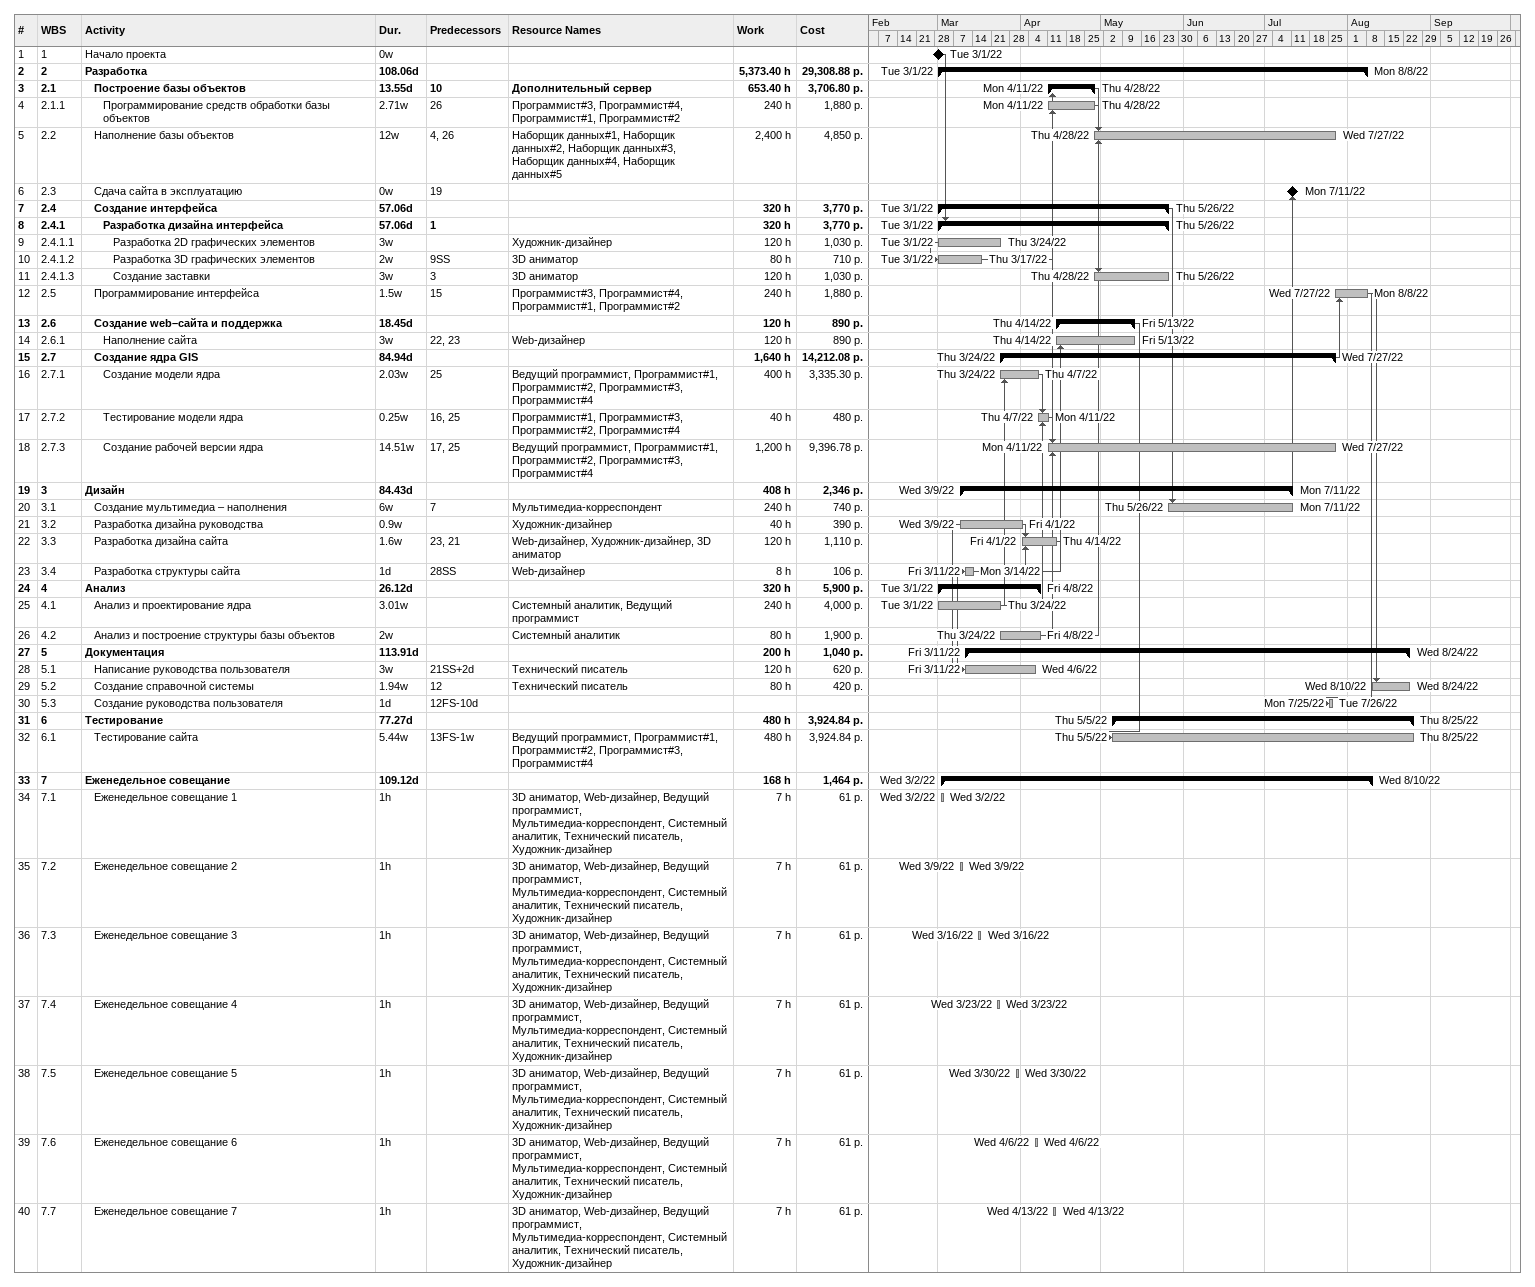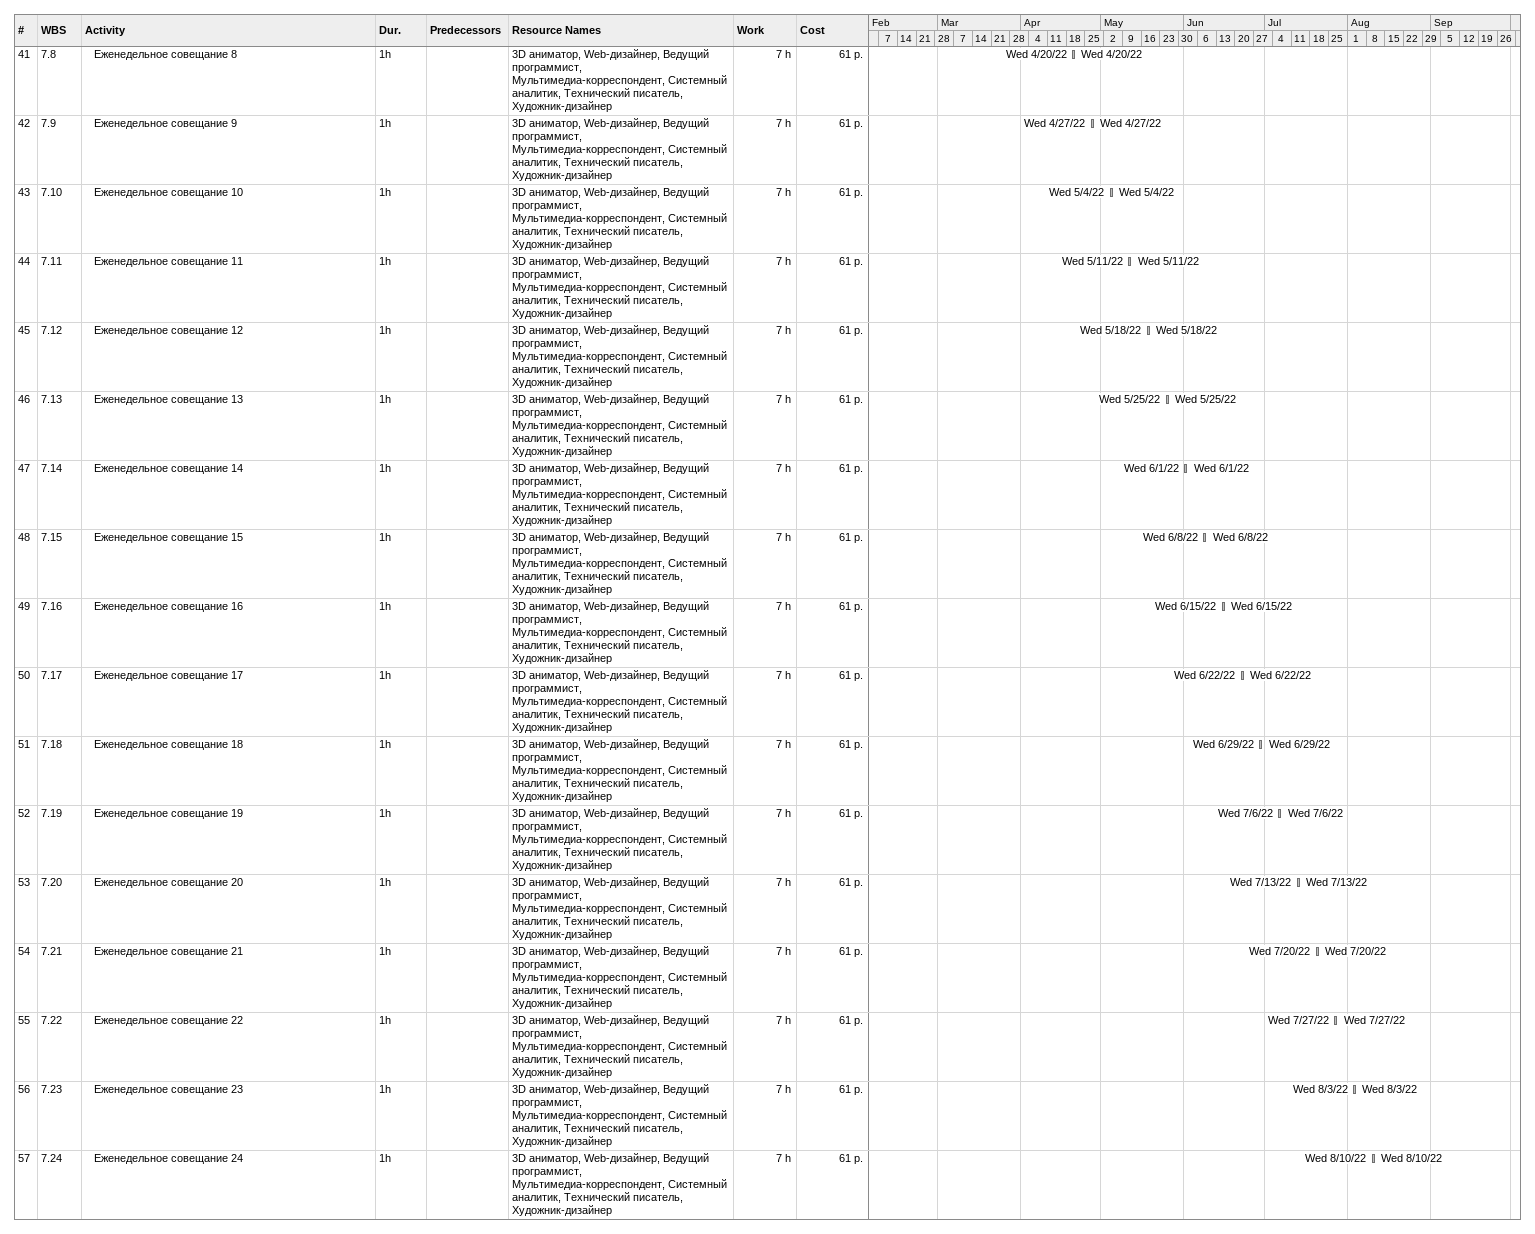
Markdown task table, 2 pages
| ID | WBS | Task | Duration | Start | Finish | Predecessors | Resources | Work (h) | Cost (p.) |
|---|---|---|---|---|---|---|---|---|---|
| 1 | 1 | Начало проекта | 0w | 2022-03-01 | 2022-03-01 |  |  |  |  |
| 2 | 2 | **Разработка** | 108.06d | 2022-03-01 | 2022-08-08 |  |  | 5373.40 | 29308.88 |
| 3 | 2.1 | **Построение базы объектов** | 13.55d | 2022-04-11 | 2022-04-28 | 10 | Дополнительный сервер | 653.40 | 3706.80 |
| 4 | 2.1.1 | Программирование средств обработки базы объектов | 2.71w | 2022-04-11 | 2022-04-28 | 26 | Программист#3, Программист#4, Программист#1, Программист#2 | 240 | 1880 |
| 5 | 2.2 | Наполнение базы объектов | 12w | 2022-04-28 | 2022-07-27 | 4, 26 | Наборщик данных#1, Наборщик данных#2, Наборщик данных#3, Наборщик данных#4, Наборщик данных#5 | 2400 | 4850 |
| 6 | 2.3 | Сдача сайта в эксплуатацию | 0w | 2022-07-11 | 2022-07-11 | 19 |  |  |  |
| 7 | 2.4 | **Создание интерфейса** | 57.06d | 2022-03-01 | 2022-05-26 |  |  | 320 | 3770 |
| 8 | 2.4.1 | **Разработка дизайна интерфейса** | 57.06d | 2022-03-01 | 2022-05-26 | 1 |  | 320 | 3770 |
| 9 | 2.4.1.1 | Разработка 2D графических элементов | 3w | 2022-03-01 | 2022-03-24 |  | Художник-дизайнер | 120 | 1030 |
| 10 | 2.4.1.2 | Разработка 3D графических элементов | 2w | 2022-03-01 | 2022-03-17 | 9SS | 3D аниматор | 80 | 710 |
| 11 | 2.4.1.3 | Создание заставки | 3w | 2022-04-28 | 2022-05-26 | 3 | 3D аниматор | 120 | 1030 |
| 12 | 2.5 | Программирование интерфейса | 1.5w | 2022-07-27 | 2022-08-08 | 15 | Программист#3, Программист#4, Программист#1, Программист#2 | 240 | 1880 |
| 13 | 2.6 | **Создание web–сайта и поддержка** | 18.45d | 2022-04-14 | 2022-05-13 |  |  | 120 | 890 |
| 14 | 2.6.1 | Наполнение сайта | 3w | 2022-04-14 | 2022-05-13 | 22, 23 | Web-дизайнер | 120 | 890 |
| 15 | 2.7 | **Создание ядра GIS** | 84.94d | 2022-03-24 | 2022-07-27 |  |  | 1640 | 14212.08 |
| 16 | 2.7.1 | Создание модели ядра | 2.03w | 2022-03-24 | 2022-04-07 | 25 | Ведущий программист, Программист#1, Программист#2, Программист#3, Программист#4 | 400 | 3335.30 |
| 17 | 2.7.2 | Тестирование модели ядра | 0.25w | 2022-04-07 | 2022-04-11 | 16, 25 | Программист#1, Программист#3, Программист#2, Программист#4 | 40 | 480 |
| 18 | 2.7.3 | Создание рабочей версии ядра | 14.51w | 2022-04-11 | 2022-07-27 | 17, 25 | Ведущий программист, Программист#1, Программист#2, Программист#3, Программист#4 | 1200 | 9396.78 |
| 19 | 3 | **Дизайн** | 84.43d | 2022-03-09 | 2022-07-11 |  |  | 408 | 2346 |
| 20 | 3.1 | Создание мультимедиа – наполнения | 6w | 2022-05-26 | 2022-07-11 | 7 | Мультимедиа-корреспондент | 240 | 740 |
| 21 | 3.2 | Разработка дизайна руководства | 0.9w | 2022-03-09 | 2022-04-01 |  | Художник-дизайнер | 40 | 390 |
| 22 | 3.3 | Разработка дизайна сайта | 1.6w | 2022-04-01 | 2022-04-14 | 23, 21 | Web-дизайнер, Художник-дизайнер, 3D аниматор | 120 | 1110 |
| 23 | 3.4 | Разработка структуры сайта | 1d | 2022-03-11 | 2022-03-14 | 28SS | Web-дизайнер | 8 | 106 |
| 24 | 4 | **Анализ** | 26.12d | 2022-03-01 | 2022-04-08 |  |  | 320 | 5900 |
| 25 | 4.1 | Анализ и проектирование ядра | 3.01w | 2022-03-01 | 2022-03-24 |  | Системный аналитик, Ведущий программист | 240 | 4000 |
| 26 | 4.2 | Анализ и построение структуры базы объектов | 2w | 2022-03-24 | 2022-04-08 |  | Системный аналитик | 80 | 1900 |
| 27 | 5 | **Документация** | 113.91d | 2022-03-11 | 2022-08-24 |  |  | 200 | 1040 |
| 28 | 5.1 | Написание руководства пользователя | 3w | 2022-03-11 | 2022-04-06 | 21SS+2d | Технический писатель | 120 | 620 |
| 29 | 5.2 | Создание справочной системы | 1.94w | 2022-08-10 | 2022-08-24 | 12 | Технический писатель | 80 | 420 |
| 30 | 5.3 | Создание руководства пользователя | 1d | 2022-07-25 | 2022-07-26 | 12FS-10d |  |  |  |
| 31 | 6 | **Тестирование** | 77.27d | 2022-05-05 | 2022-08-25 |  |  | 480 | 3924.84 |
| 32 | 6.1 | Тестирование сайта | 5.44w | 2022-05-05 | 2022-08-25 | 13FS-1w | Ведущий программист, Программист#1, Программист#2, Программист#3, Программист#4 | 480 | 3924.84 |
| 33 | 7 | **Еженедельное совещание** | 109.12d | 2022-03-02 | 2022-08-10 |  |  | 168 | 1464 |
| 34 | 7.1 | Еженедельное совещание 1 | 1h | 2022-03-02 | 2022-03-02 |  | 3D аниматор, Web-дизайнер, Ведущий программист, Мультимедиа-корреспондент, Системный аналитик, Технический писатель, Художник-дизайнер | 7 | 61 |
| 35 | 7.2 | Еженедельное совещание 2 | 1h | 2022-03-09 | 2022-03-09 |  | 3D аниматор, Web-дизайнер, Ведущий программист, Мультимедиа-корреспондент, Системный аналитик, Технический писатель, Художник-дизайнер | 7 | 61 |
| 36 | 7.3 | Еженедельное совещание 3 | 1h | 2022-03-16 | 2022-03-16 |  | 3D аниматор, Web-дизайнер, Ведущий программист, Мультимедиа-корреспондент, Системный аналитик, Технический писатель, Художник-дизайнер | 7 | 61 |
| 37 | 7.4 | Еженедельное совещание 4 | 1h | 2022-03-23 | 2022-03-23 |  | 3D аниматор, Web-дизайнер, Ведущий программист, Мультимедиа-корреспондент, Системный аналитик, Технический писатель, Художник-дизайнер | 7 | 61 |
| 38 | 7.5 | Еженедельное совещание 5 | 1h | 2022-03-30 | 2022-03-30 |  | 3D аниматор, Web-дизайнер, Ведущий программист, Мультимедиа-корреспондент, Системный аналитик, Технический писатель, Художник-дизайнер | 7 | 61 |
| 39 | 7.6 | Еженедельное совещание 6 | 1h | 2022-04-06 | 2022-04-06 |  | 3D аниматор, Web-дизайнер, Ведущий программист, Мультимедиа-корреспондент, Системный аналитик, Технический писатель, Художник-дизайнер | 7 | 61 |
| 40 | 7.7 | Еженедельное совещание 7 | 1h | 2022-04-13 | 2022-04-13 |  | 3D аниматор, Web-дизайнер, Ведущий программист, Мультимедиа-корреспондент, Системный аналитик, Технический писатель, Художник-дизайнер | 7 | 61 |
| 41 | 7.8 | Еженедельное совещание 8 | 1h | 2022-04-20 | 2022-04-20 |  | 3D аниматор, Web-дизайнер, Ведущий программист, Мультимедиа-корреспондент, Системный аналитик, Технический писатель, Художник-дизайнер | 7 | 61 |
| 42 | 7.9 | Еженедельное совещание 9 | 1h | 2022-04-27 | 2022-04-27 |  | 3D аниматор, Web-дизайнер, Ведущий программист, Мультимедиа-корреспондент, Системный аналитик, Технический писатель, Художник-дизайнер | 7 | 61 |
| 43 | 7.10 | Еженедельное совещание 10 | 1h | 2022-05-04 | 2022-05-04 |  | 3D аниматор, Web-дизайнер, Ведущий программист, Мультимедиа-корреспондент, Системный аналитик, Технический писатель, Художник-дизайнер | 7 | 61 |
| 44 | 7.11 | Еженедельное совещание 11 | 1h | 2022-05-11 | 2022-05-11 |  | 3D аниматор, Web-дизайнер, Ведущий программист, Мультимедиа-корреспондент, Системный аналитик, Технический писатель, Художник-дизайнер | 7 | 61 |
| 45 | 7.12 | Еженедельное совещание 12 | 1h | 2022-05-18 | 2022-05-18 |  | 3D аниматор, Web-дизайнер, Ведущий программист, Мультимедиа-корреспондент, Системный аналитик, Технический писатель, Художник-дизайнер | 7 | 61 |
| 46 | 7.13 | Еженедельное совещание 13 | 1h | 2022-05-25 | 2022-05-25 |  | 3D аниматор, Web-дизайнер, Ведущий программист, Мультимедиа-корреспондент, Системный аналитик, Технический писатель, Художник-дизайнер | 7 | 61 |
| 47 | 7.14 | Еженедельное совещание 14 | 1h | 2022-06-01 | 2022-06-01 |  | 3D аниматор, Web-дизайнер, Ведущий программист, Мультимедиа-корреспондент, Системный аналитик, Технический писатель, Художник-дизайнер | 7 | 61 |
| 48 | 7.15 | Еженедельное совещание 15 | 1h | 2022-06-08 | 2022-06-08 |  | 3D аниматор, Web-дизайнер, Ведущий программист, Мультимедиа-корреспондент, Системный аналитик, Технический писатель, Художник-дизайнер | 7 | 61 |
| 49 | 7.16 | Еженедельное совещание 16 | 1h | 2022-06-15 | 2022-06-15 |  | 3D аниматор, Web-дизайнер, Ведущий программист, Мультимедиа-корреспондент, Системный аналитик, Технический писатель, Художник-дизайнер | 7 | 61 |
| 50 | 7.17 | Еженедельное совещание 17 | 1h | 2022-06-22 | 2022-06-22 |  | 3D аниматор, Web-дизайнер, Ведущий программист, Мультимедиа-корреспондент, Системный аналитик, Технический писатель, Художник-дизайнер | 7 | 61 |
| 51 | 7.18 | Еженедельное совещание 18 | 1h | 2022-06-29 | 2022-06-29 |  | 3D аниматор, Web-дизайнер, Ведущий программист, Мультимедиа-корреспондент, Системный аналитик, Технический писатель, Художник-дизайнер | 7 | 61 |
| 52 | 7.19 | Еженедельное совещание 19 | 1h | 2022-07-06 | 2022-07-06 |  | 3D аниматор, Web-дизайнер, Ведущий программист, Мультимедиа-корреспондент, Системный аналитик, Технический писатель, Художник-дизайнер | 7 | 61 |
| 53 | 7.20 | Еженедельное совещание 20 | 1h | 2022-07-13 | 2022-07-13 |  | 3D аниматор, Web-дизайнер, Ведущий программист, Мультимедиа-корреспондент, Системный аналитик, Технический писатель, Художник-дизайнер | 7 | 61 |
| 54 | 7.21 | Еженедельное совещание 21 | 1h | 2022-07-20 | 2022-07-20 |  | 3D аниматор, Web-дизайнер, Ведущий программист, Мультимедиа-корреспондент, Системный аналитик, Технический писатель, Художник-дизайнер | 7 | 61 |
| 55 | 7.22 | Еженедельное совещание 22 | 1h | 2022-07-27 | 2022-07-27 |  | 3D аниматор, Web-дизайнер, Ведущий программист, Мультимедиа-корреспондент, Системный аналитик, Технический писатель, Художник-дизайнер | 7 | 61 |
| 56 | 7.23 | Еженедельное совещание 23 | 1h | 2022-08-03 | 2022-08-03 |  | 3D аниматор, Web-дизайнер, Ведущий программист, Мультимедиа-корреспондент, Системный аналитик, Технический писатель, Художник-дизайнер | 7 | 61 |
| 57 | 7.24 | Еженедельное совещание 24 | 1h | 2022-08-10 | 2022-08-10 |  | 3D аниматор, Web-дизайнер, Ведущий программист, Мультимедиа-корреспондент, Системный аналитик, Технический писатель, Художник-дизайнер | 7 | 61 |
